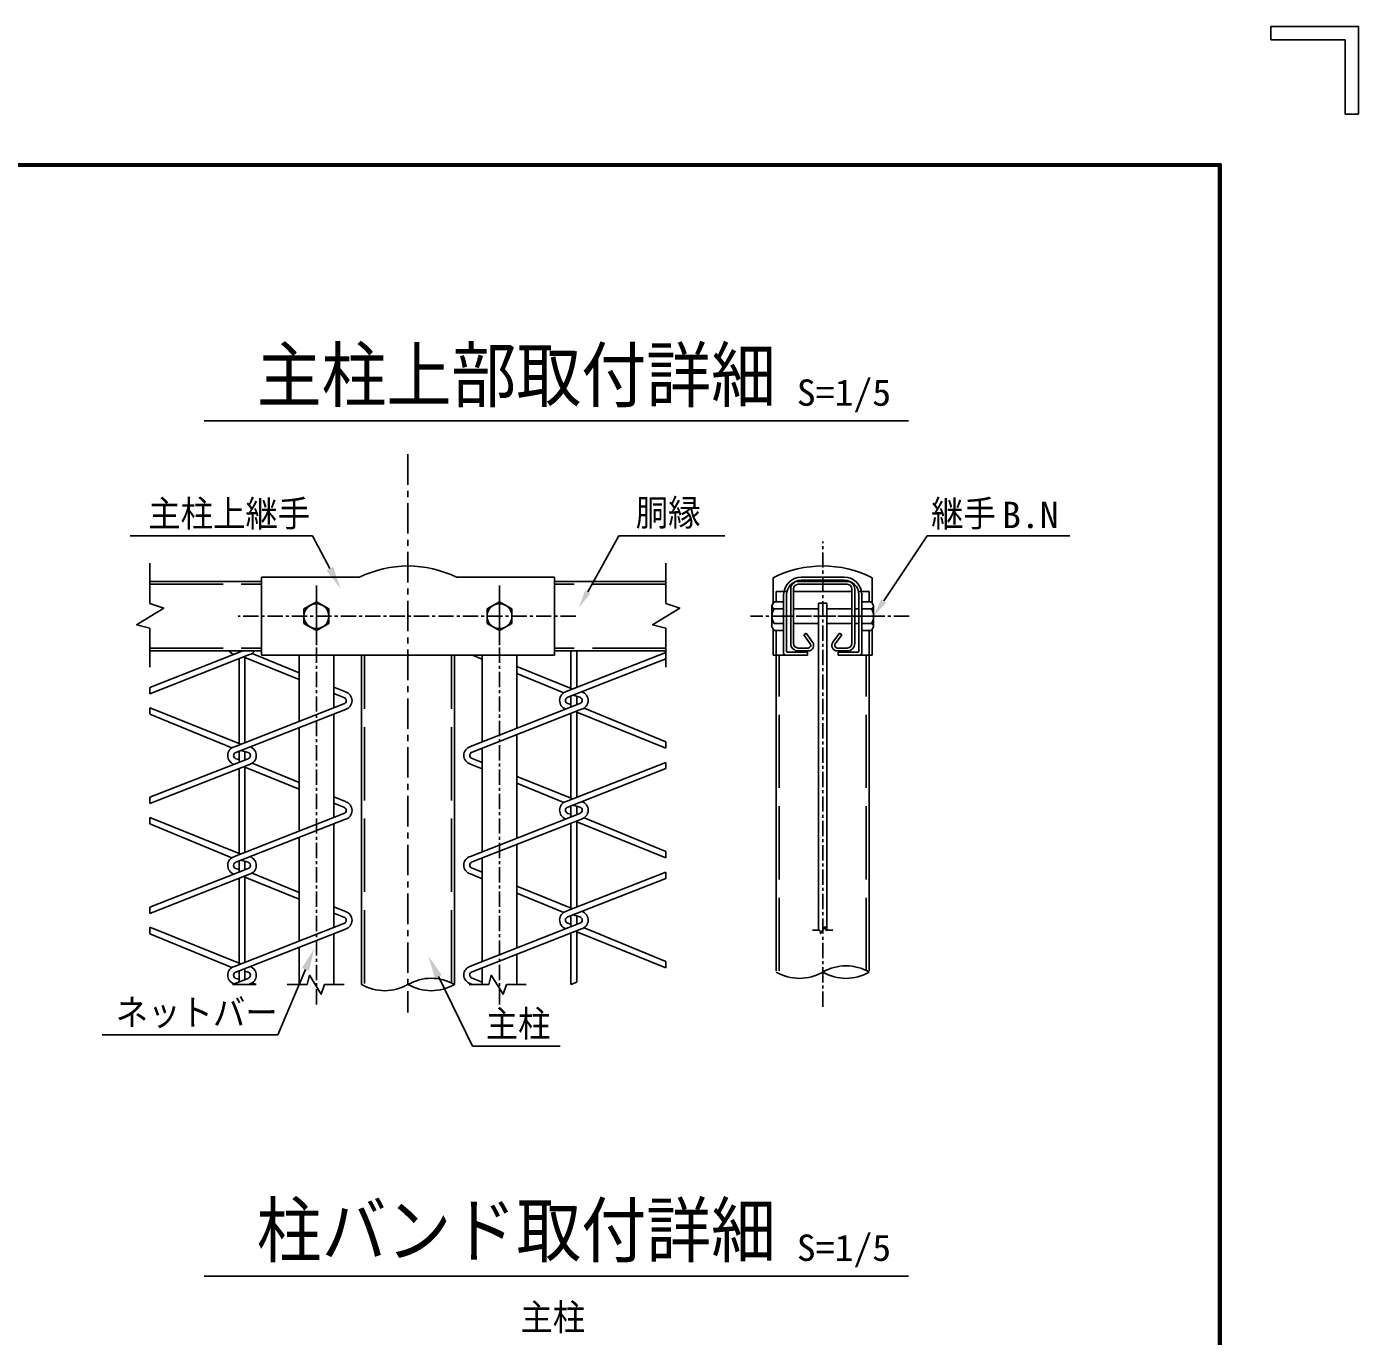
# Model space of a CAD drawing. Units: millimetres, scale not verified, with parts at other scales. Extents: x -4425 to 4425, y -3150 to 3150.
# Drawn here: x 2243 to 4425, y 1003 to 3150 of the extents above; entities that cross this region are included whole.
import ezdxf
from ezdxf.enums import TextEntityAlignment as Align

# ---------------------------------------------------------------- set-up
doc = ezdxf.new("R2010")
doc.units = ezdxf.units.MM
doc.header["$LTSCALE"] = 20
for name, pattern in [('DASHED', [7.5, 6, -1.5]), ('USER1', [2, 1.25, -0.25, 0.25, -0.25]), ('USER2', [4, 2.5, -0.5, 0.5, -0.5])]:
    doc.linetypes.add(name, pattern=pattern)
for name, color, linetype, lineweight in [('0-1_SUNPOU', 1, 'Continuous', 25), ('0-5_KOUZOU', 7, 'Continuous', 25), ('0-6_AMI', 3, 'Continuous', 25), ('0-7_BUHIN', 7, 'Continuous', 25), ('0-8_BOLT', 3, 'Continuous', 25), ('0-A_WAKU', 7, 'Continuous', 25)]:
    doc.layers.add(name, color=color, linetype=linetype, lineweight=lineweight)
doc.styles.add('ＭＳ ゴシック', font='')
doc.styles.get('ＭＳ ゴシック').set_extended_font_data('MS Gothic')

msp = doc.modelspace()

# ---------------------------------------------------------------- linework, layer by layer
at = {"layer": '0-1_SUNPOU'}
for p, q in [((2533.68, 2503.88), (3688.13, 2503.88)), ((2412.28, 2315.29), (2711.04, 2315.29)), ((2739.58, 2261.85), (2711.04, 2315.29)), ((3162.35, 2223.8), (3213.25, 2315.29)), ((3213.25, 2315.29), (3386.65, 2315.29)), ((3647.28, 2208.8), (3718.47, 2315.29)), ((3718.47, 2315.29), (3952.24, 2315.29)), ((2699.65, 1604.79), (2654.33, 1497.6)), ((2917.5, 1592.96), (2973.47, 1478.92)), ((2366.52, 1497.6), (2654.33, 1497.6)), ((2973.47, 1478.92), (3117.05, 1478.92)), ((2533.68, 1102.15), (3688.13, 1102.15))]:
    msp.add_line(p, q, dxfattribs=at)
for points in [[(2745.1, 2264.79), (2757.25, 2228.77), (2734.07, 2258.9)], [(3166.72, 2221.37), (3147.77, 2197.58), (3157.98, 2226.23)], [(3651.44, 2206.02), (3630.61, 2183.86), (3643.12, 2211.58)], [(2693.89, 1607.22), (2714.25, 1639.33), (2705.41, 1602.35)], [(2911.89, 1590.2), (2900.97, 1626.62), (2923.11, 1595.71)]]:
    msp.add_solid(points, dxfattribs=at)
at = {"layer": '0-5_KOUZOU', "color": 1, "linetype": 'USER2'}
msp.add_line((2867.61, 2449.15), (2867.61, 1534.32), dxfattribs=at)
at = {"layer": '0-5_KOUZOU', "color": 1, "linetype": 'USER1'}
for p, q in [((3547.36, 1543.48), (3547.36, 2306.46)), ((2717.61, 1547.41), (2717.61, 2221.87)), ((3017.61, 1547.41), (3017.61, 2221.87))]:
    msp.add_line(p, q, dxfattribs=at)
at = {"layer": '0-5_KOUZOU'}
for p, q in [((2444.55, 2204.86), (2444.55, 2270.95)), ((3290.18, 2204.86), (3290.18, 2270.95)), ((2444.55, 2240.86), (2627.61, 2240.86)), ((3290.18, 2240.86), (3107.61, 2240.86)), ((2444.55, 2100.54), (2444.55, 2164.16)), ((3290.18, 2100.54), (3290.18, 2164.16)), ((2444.55, 2126.86), (2627.61, 2126.86)), ((2689.11, 2011.35), (2689.11, 2120.11)), ((2746.11, 2033.72), (2746.11, 2120.11)), ((2791.41, 2120.11), (2791.41, 1580.12)), ((2943.81, 2120.11), (2943.81, 1580.12)), ((2989.11, 1977.62), (2989.11, 2120.11)), ((3046.1, 1999.98), (3046.11, 2120.11)), ((3290.18, 2126.86), (3107.61, 2126.86)), ((3471.16, 1602.24), (3471.16, 2120.11)), ((3623.56, 1602.24), (3623.56, 2120.11)), ((2746.1, 1853.71), (2746.1, 2023.46)), ((2689.12, 1831.35), (2689.11, 2001.09)), ((3046.1, 1819.98), (3046.1, 1989.72)), ((2989.12, 1797.62), (2989.11, 1967.36)), ((2746.09, 1673.71), (2746.1, 1843.46)), ((2689.12, 1651.35), (2689.12, 1821.09)), ((3046.09, 1639.98), (3046.1, 1809.72)), ((2989.13, 1617.62), (2989.12, 1787.36)), ((2746.09, 1580.09), (2746.09, 1663.45)), ((2689.13, 1580.09), (2689.12, 1641.1)), ((3046.09, 1580.09), (3046.09, 1629.72)), ((2989.13, 1580.09), (2989.13, 1607.36)), ((2669.93, 1580.09), (2702.44, 1580.09)), ((2730.93, 1580.09), (2763.17, 1580.09)), ((2967.86, 1580.09), (3000.36, 1580.09)), ((3028.85, 1580.09), (3061.09, 1580.09))]:
    msp.add_line(p, q, dxfattribs=at)
at = {"layer": '0-5_KOUZOU', "color": 1, "linetype": 'DASHED'}
for p, q in [((2444.55, 2236.06), (2627.61, 2236.06)), ((3290.18, 2236.06), (3107.61, 2236.06)), ((2444.55, 2131.66), (2627.61, 2131.66)), ((3290.18, 2131.66), (3107.61, 2131.66))]:
    msp.add_line(p, q, dxfattribs=at)
at = {"layer": '0-5_KOUZOU', "color": 3, "linetype": 'DASHED'}
for p, q in [((3471.16, 2207.38), (3471.16, 2224.38)), ((3623.56, 2207.38), (3623.56, 2224.38)), ((3471.16, 2120.11), (3471.16, 2160.34)), ((3623.56, 2120.11), (3623.56, 2160.34)), ((2796.21, 1581.95), (2796.21, 2120.11)), ((2939.01, 1581.95), (2939.01, 2120.11)), ((3475.96, 1602.24), (3475.96, 2120.11)), ((3618.76, 1602.24), (3618.76, 2120.11))]:
    msp.add_line(p, q, dxfattribs=at)
at = {"layer": '0-5_KOUZOU', "color": 3}
for p, q in [((3530.82, 1669.09), (3542.43, 1669.09)), ((3552.6, 1669.09), (3564.11, 1669.09))]:
    msp.add_line(p, q, dxfattribs=at)
at = {"layer": '0-5_KOUZOU'}
for points in [[(2444.55, 2204.86), (2467.34, 2197.14), (2422.96, 2169.66), (2444.55, 2164.16)], [(3290.18, 2204.86), (3312.96, 2197.14), (3268.58, 2169.66), (3290.18, 2164.16)], [(2730.93, 1580.09), (2725.53, 1564.14), (2706.29, 1595.21), (2702.44, 1580.09)], [(3028.85, 1580.09), (3023.45, 1564.14), (3004.21, 1595.21), (3000.36, 1580.09)]]:
    msp.add_lwpolyline(points, dxfattribs=at)
at = {"layer": '0-5_KOUZOU', "color": 3}
msp.add_lwpolyline([(3552.6, 1669.09), (3550.67, 1674.79), (3543.8, 1663.69), (3542.43, 1669.09)], dxfattribs=at)
at = {"layer": '0-5_KOUZOU'}
for centre, start, end in [((3509.26, 1666.4), 240, 300), ((3585.46, 1534.42), 60, 120), ((3585.46, 1666.4), 240, 300), ((2829.51, 1646.11), 240, 300), ((2905.71, 1514.13), 60, 120), ((2905.71, 1646.11), 240, 300)]:
    msp.add_arc(centre, 76.2, start, end, dxfattribs=at)
at = {"layer": '0-6_AMI'}
for p, q in [((2444.55, 2066.98), (2597.13, 2126.86)), ((2444.55, 2056.72), (2608.07, 2120.89)), ((2590.85, 2124.39), (2590.85, 2126.86)), ((2600.45, 1976.55), (2600.45, 2117.9)), ((2689.11, 2091.11), (2612.26, 2122.79)), ((2973.15, 2120.05), (2989.11, 2113.47)), ((3127.15, 2060.18), (3290.18, 2124.16)), ((3134.77, 2065.56), (3134.77, 2126.8)), ((3144.37, 2066.94), (3144.37, 2126.8)), ((2590.85, 1975.17), (2590.85, 2114.14)), ((2689.11, 2080.24), (2600.45, 2116.11)), ((3046.11, 2101.11), (3137.77, 2064.35)), ((3129.72, 2050.93), (3290.18, 2113.91)), ((3046.11, 2089.97), (3122.95, 2058.28)), ((2444.55, 2066.98), (2444.55, 2056.72)), ((2765.05, 2059.8), (2746.11, 2067.61)), ((2762.48, 2050.55), (2746.11, 2057.17)), ((3134.77, 2034.78), (3134.77, 2052.33)), ((3137.88, 2054.14), (3149.41, 2050.93)), ((3144.37, 2039.13), (3144.37, 2052.33)), ((2444.55, 2033.84), (2593.86, 1973.97)), ((2444.55, 2033.84), (2444.55, 2023.58)), ((2583.24, 1969.8), (2762.48, 2040.14)), ((2585.8, 1960.55), (2765.05, 2030.89)), ((2970.17, 1970.18), (3149.41, 2040.53)), ((2972.74, 1960.93), (3151.98, 2031.28)), ((3134.77, 2039.13), (3129.72, 2040.53)), ((3290.18, 1977.93), (3156.18, 2033.18)), ((2444.55, 2023.35), (2579.04, 1967.9)), ((3134.77, 1885.56), (3134.77, 2024.52)), ((3144.37, 1886.94), (3144.37, 2028.29)), ((3290.18, 1967.49), (3144.37, 2026.49)), ((3290.18, 1977.93), (3290.18, 1967.49)), ((2444.55, 1886.98), (2605.5, 1950.14)), ((2590.85, 1948.74), (2585.8, 1950.14)), ((2590.85, 1944.39), (2590.85, 1961.95)), ((2593.97, 1963.75), (2605.5, 1960.55)), ((2600.45, 1948.74), (2600.45, 1961.95)), ((2689.12, 1911.11), (2612.26, 1942.79)), ((2972.74, 1950.53), (2989.11, 1943.96)), ((3127.15, 1880.18), (3290.18, 1944.16)), ((3290.18, 1944.16), (3290.18, 1933.91)), ((2444.55, 1876.72), (2608.07, 1940.89)), ((2590.85, 1795.17), (2590.85, 1934.14)), ((2600.45, 1796.55), (2600.45, 1937.9)), ((2689.12, 1900.23), (2600.45, 1936.11)), ((2970.17, 1941.28), (2989.11, 1933.47)), ((3046.1, 1921.11), (3137.77, 1884.35)), ((3129.72, 1870.93), (3290.18, 1933.91)), ((3046.1, 1909.97), (3122.95, 1878.28)), ((2444.55, 1886.98), (2444.55, 1876.72)), ((2765.05, 1879.8), (2746.1, 1887.61)), ((2762.48, 1870.55), (2746.1, 1877.17)), ((2583.24, 1789.8), (2762.48, 1860.14)), ((2970.17, 1790.18), (3149.41, 1860.53)), ((3134.77, 1859.13), (3129.72, 1860.53)), ((3134.77, 1854.78), (3134.77, 1872.33)), ((3137.88, 1874.14), (3149.41, 1870.93)), ((3144.37, 1859.13), (3144.37, 1872.33)), ((2444.55, 1853.84), (2593.86, 1793.97)), ((2444.55, 1853.84), (2444.55, 1843.58)), ((2444.55, 1843.35), (2579.04, 1787.9)), ((2585.8, 1780.55), (2765.05, 1850.89)), ((2972.74, 1780.93), (3151.98, 1851.28)), ((3134.77, 1705.56), (3134.77, 1844.52)), ((3144.37, 1706.94), (3144.37, 1848.29)), ((3290.18, 1787.49), (3144.37, 1846.49)), ((3290.18, 1797.93), (3156.18, 1853.18)), ((3290.18, 1797.93), (3290.18, 1787.49)), ((2444.55, 1706.98), (2605.5, 1770.14)), ((2590.85, 1768.74), (2585.8, 1770.14)), ((2590.85, 1764.39), (2590.85, 1782.53)), ((2593.97, 1783.75), (2605.5, 1780.55)), ((2600.45, 1768.16), (2600.45, 1781.95)), ((2972.74, 1770.53), (2989.12, 1763.96)), ((2444.55, 1696.72), (2608.07, 1760.89)), ((2590.85, 1615.17), (2590.85, 1754.14)), ((2600.45, 1616.55), (2600.45, 1757.9)), ((2689.12, 1720.23), (2600.45, 1756.11)), ((2689.12, 1731.1), (2612.26, 1762.79)), ((2970.17, 1761.28), (2989.12, 1753.46)), ((3127.15, 1700.18), (3290.18, 1764.16)), ((3129.72, 1690.93), (3290.18, 1753.91)), ((3290.18, 1764.16), (3290.18, 1753.91)), ((3046.09, 1729.97), (3122.95, 1698.28)), ((3046.1, 1741.11), (3137.77, 1704.35)), ((2444.55, 1706.98), (2444.55, 1696.72)), ((2765.05, 1699.8), (2746.09, 1707.61)), ((2762.48, 1690.55), (2746.09, 1697.18)), ((2970.17, 1610.18), (3149.41, 1680.53)), ((3134.77, 1679.13), (3129.72, 1680.53)), ((3134.77, 1674.78), (3134.77, 1692.91)), ((3137.88, 1694.14), (3149.41, 1690.93)), ((3144.37, 1678.55), (3144.37, 1692.33)), ((2444.55, 1673.84), (2593.86, 1613.97)), ((2444.55, 1673.84), (2444.55, 1663.58)), ((2444.55, 1663.35), (2579.04, 1607.9)), ((2583.24, 1609.8), (2762.48, 1680.14)), ((2585.8, 1600.55), (2765.05, 1670.89)), ((2972.74, 1600.93), (3151.98, 1671.28)), ((3134.77, 1580.03), (3134.77, 1664.52)), ((3144.37, 1583.66), (3144.37, 1668.29)), ((3290.18, 1607.49), (3144.37, 1666.49)), ((3290.18, 1617.93), (3156.18, 1673.18)), ((3290.18, 1617.93), (3290.18, 1607.49)), ((2590.85, 1584.39), (2590.85, 1602.53)), ((2600.45, 1588.16), (2600.45, 1606.3)), ((2600.45, 1601.95), (2605.5, 1600.55)), ((2600.45, 1588.16), (2600.45, 1601.95)), ((2579.88, 1580.09), (2605.5, 1590.14)), ((2590.85, 1588.74), (2585.8, 1590.14)), ((2606.02, 1580.09), (2608.07, 1580.89)), ((2618.82, 1580.09), (2612.26, 1582.79)), ((2970.17, 1581.28), (2973.2, 1580.03)), ((2972.74, 1590.53), (2989.13, 1583.96)), ((3144.37, 1583.66), (3134.77, 1580.03))]:
    msp.add_line(p, q, dxfattribs=at)
msp.add_lwpolyline([(2579.88, 1580.09), (2606.02, 1580.09), (2618.82, 1580.09)], dxfattribs=at)
for centre, radius, start, end in [((2587.25, 2135.34), 15, 214.45747, 251.53809), ((2604.05, 2135.34), 15, 285.52411, 325.54253), ((2761.03, 2045.34), 15, 285.52411, 74.47589), ((3131.17, 2045.73), 15, 105.52411, 251.53809), ((3147.97, 2045.73), 15, 285.52411, 71.5381), ((2761.03, 2045.34), 5.4, 285.52411, 74.47589), ((3131.17, 2045.73), 5.4, 105.52411, 254.47589), ((3147.97, 2045.73), 5.4, 285.52411, 74.47589), ((2587.25, 1955.34), 15, 105.52411, 251.53809), ((2604.05, 1955.34), 15, 285.52411, 71.5381), ((2974.19, 1955.73), 15, 105.52411, 254.47589), ((2587.25, 1955.34), 5.4, 105.52411, 254.47589), ((2604.05, 1955.34), 5.4, 285.52411, 74.47589), ((2974.19, 1955.73), 5.4, 105.52411, 254.47589), ((2761.03, 1865.34), 15, 285.52411, 74.47589), ((3131.17, 1865.73), 15, 105.52411, 251.53809), ((3147.97, 1865.73), 15, 285.52411, 71.5381), ((2761.03, 1865.34), 5.4, 285.52411, 74.47589), ((3131.17, 1865.73), 5.4, 105.52411, 254.47589), ((3147.97, 1865.73), 5.4, 285.52411, 74.47589), ((2587.25, 1775.34), 15, 105.52411, 251.53809), ((2974.19, 1775.73), 15, 105.52411, 254.47589), ((2587.25, 1775.34), 5.4, 105.52411, 254.47589), ((2604.05, 1775.34), 5.4, 285.52411, 74.47589), ((2604.05, 1775.34), 15, 285.52411, 71.5381), ((2974.19, 1775.73), 5.4, 105.52411, 254.47589), ((2761.03, 1685.34), 5.4, 285.52411, 74.47589), ((2761.03, 1685.34), 15, 285.52411, 74.47589), ((3131.17, 1685.73), 15, 105.52411, 251.53809), ((3131.17, 1685.73), 5.4, 105.52411, 254.47589), ((3147.97, 1685.73), 5.4, 285.52411, 74.47589), ((3147.97, 1685.73), 15, 285.52411, 71.5381), ((2587.25, 1595.34), 15, 105.52411, 251.53809), ((2587.25, 1595.34), 5.4, 105.52411, 254.47589), ((2604.05, 1595.34), 5.4, 285.52411, 74.47589), ((2604.05, 1595.34), 15, 285.52411, 71.5381), ((2974.19, 1595.73), 15, 105.52411, 254.47589), ((2974.19, 1595.73), 5.4, 105.52411, 254.47589)]:
    msp.add_arc(centre, radius, start, end, dxfattribs=at)
at = {"layer": '0-7_BUHIN'}
for p, q in [((2627.61, 2247.61), (2788.11, 2247.61)), ((2627.61, 2247.61), (2627.61, 2120.11)), ((3107.61, 2247.61), (2947.11, 2247.61)), ((3107.61, 2247.61), (3107.61, 2120.11)), ((3466.36, 2246.86), (3466.36, 2205.4)), ((3582.61, 2247.61), (3512.11, 2247.61)), ((3582.61, 2242.81), (3512.11, 2242.81)), ((3628.36, 2246.86), (3628.36, 2205.4)), ((3483.31, 2218.81), (3483.31, 2123.11)), ((3488.11, 2218.81), (3488.11, 2126.41)), ((3606.61, 2218.81), (3606.61, 2126.41)), ((3611.41, 2218.81), (3611.41, 2123.11)), ((3466.36, 2162.32), (3466.36, 2120.11)), ((3628.36, 2162.32), (3628.36, 2120.11)), ((3107.61, 2120.11), (2627.61, 2120.11)), ((3522.31, 2120.11), (3466.36, 2120.11)), ((3572.41, 2124.91), (3572.41, 2120.11)), ((3605.11, 2124.91), (3572.41, 2124.91)), ((3572.41, 2120.11), (3628.36, 2120.11))]:
    msp.add_line(p, q, dxfattribs=at)
at = {"layer": '0-7_BUHIN', "color": 1, "linetype": 'USER1'}
for p, q in [((2717.61, 2234.34), (2717.61, 2136.28)), ((3017.61, 2234.34), (3017.61, 2136.28)), ((3142.47, 2183.86), (2589.58, 2183.86)), ((3688.95, 2183.86), (3428.87, 2183.86)), ((3473.86, 2183.86), (3497.49, 2183.86)), ((3473.86, 2183.86), (3497.49, 2183.86)), ((3620.86, 2183.86), (3597.23, 2183.86))]:
    msp.add_line(p, q, dxfattribs=at)
at = {"layer": '0-7_BUHIN', "color": 3}
for p, q in [((3494.86, 2228.56), (3494.86, 2139.16)), ((3499.66, 2228.56), (3499.66, 2139.16)), ((3587.56, 2240.86), (3507.16, 2240.86)), ((3587.56, 2236.06), (3507.16, 2236.06)), ((3595.06, 2228.56), (3595.06, 2139.16)), ((3599.86, 2228.56), (3599.86, 2139.16)), ((3595.06, 2224.38), (3499.66, 2224.38)), ((3540.61, 1669.09), (3540.61, 2205.43)), ((3554.11, 2205.43), (3540.61, 2205.43)), ((3554.11, 1669.09), (3554.11, 2205.43)), ((3516.23, 2153.15), (3520.13, 2155.95)), ((3516.23, 2153.15), (3526.9, 2138.31)), ((3520.13, 2155.95), (3530.79, 2141.11)), ((3574.58, 2155.95), (3563.92, 2141.11)), ((3578.48, 2153.15), (3567.82, 2138.31)), ((3578.48, 2153.15), (3574.58, 2155.95)), ((3523.49, 2131.66), (3507.16, 2131.66)), ((3523.49, 2126.86), (3507.16, 2126.86)), ((3587.56, 2131.66), (3571.23, 2131.66)), ((3571.23, 2126.86), (3587.56, 2126.86))]:
    msp.add_line(p, q, dxfattribs=at)
at = {"layer": '0-7_BUHIN', "color": 3, "linetype": 'DASHED'}
for p, q in [((3488.11, 2224.38), (3471.16, 2224.38)), ((3623.56, 2224.38), (3606.61, 2224.38))]:
    msp.add_line(p, q, dxfattribs=at)
at = {"layer": '0-7_BUHIN'}
msp.add_lwpolyline([(3489.61, 2124.91), (3522.31, 2124.91), (3522.31, 2120.11)], dxfattribs=at)
for centre, radius, start, end in [((2867.61, 2086.12), 180, 63.78973, 116.21027), ((3547.36, 2086.12), 180, 63.25632, 116.74368), ((3512.11, 2218.81), 28.8, 90, 180), ((3512.11, 2218.81), 24, 90, 180), ((3582.61, 2218.81), 28.8, 0, 90), ((3582.61, 2218.81), 24, 0, 90), ((3486.31, 2123.11), 3, 180, 270), ((3489.61, 2126.41), 1.5, 180, 270), ((3605.11, 2126.41), 1.5, 270, 0), ((3608.41, 2123.11), 3, 270, 0)]:
    msp.add_arc(centre, radius, start, end, dxfattribs=at)
at = {"layer": '0-7_BUHIN', "color": 3}
for centre, radius, start, end in [((3507.16, 2228.56), 12.3, 90, 180), ((3507.16, 2228.56), 7.5, 90, 180), ((3587.56, 2228.56), 12.3, 0, 90), ((3587.56, 2228.56), 7.5, 0, 90), ((3507.16, 2139.16), 12.3, 180, 270), ((3507.16, 2139.16), 7.5, 180, 270), ((3523.49, 2135.86), 9, 270, 35.69193), ((3571.23, 2135.86), 9, 144.30807, 270), ((3587.56, 2139.16), 7.5, 270, 0), ((3587.56, 2139.16), 12.3, 270, 0), ((3523.49, 2135.86), 4.2, 270, 35.69193), ((3571.23, 2135.86), 4.2, 144.30807, 270)]:
    msp.add_arc(centre, radius, start, end, dxfattribs=at)
at = {"layer": '0-8_BOLT'}
for p, q in [((3464.11, 2201.5), (3467.5, 2207.38)), ((3467.5, 2207.38), (3483.31, 2207.38)), ((3606.61, 2209.06), (3606.61, 2158.66)), ((3611.41, 2209.06), (3611.41, 2158.66)), ((3464.11, 2201.5), (3464.11, 2166.22)), ((3467.5, 2195.86), (3483.31, 2195.86)), ((3540.61, 2195.86), (3499.66, 2195.86)), ((3595.06, 2195.86), (3554.11, 2195.86)), ((3606.61, 2195.86), (3599.86, 2195.86)), ((3627.21, 2195.86), (3611.41, 2195.86)), ((3630.61, 2201.5), (3630.61, 2166.22)), ((3464.11, 2166.22), (3467.5, 2160.34)), ((3467.5, 2171.86), (3483.31, 2171.86)), ((3540.61, 2171.86), (3499.66, 2171.86)), ((3595.06, 2171.86), (3554.11, 2171.86)), ((3606.61, 2171.86), (3599.86, 2171.86)), ((3627.21, 2171.86), (3611.41, 2171.86)), ((3467.5, 2160.34), (3483.31, 2160.34))]:
    msp.add_line(p, q, dxfattribs=at)
at = {"layer": '0-8_BOLT', "color": 1, "linetype": 'USER1'}
msp.add_line((3637.23, 2183.86), (3531.19, 2183.86), dxfattribs=at)
at = {"layer": '0-8_BOLT'}
for points in [[(2717.61, 2160.34), (2697.24, 2172.1), (2697.24, 2195.62), (2717.61, 2207.38), (2737.98, 2195.62), (2737.98, 2172.1)], [(3017.61, 2160.34), (3037.98, 2172.1), (3037.98, 2195.62), (3017.61, 2207.38), (2997.24, 2195.62), (2997.24, 2172.1)]]:
    msp.add_lwpolyline(points, close=True, dxfattribs=at)
for points in [[(3630.61, 2201.5), (3627.21, 2207.38), (3611.41, 2207.38)], [(3630.61, 2166.22), (3627.21, 2160.34), (3611.41, 2160.34)]]:
    msp.add_lwpolyline(points, dxfattribs=at)
for centre in [(2717.61, 2183.86), (3017.61, 2183.86)]:
    msp.add_circle(centre, 20.4, dxfattribs=at)
for centre, radius, start, end in [((3469.98, 2201.19), 5.88, 177.032, 245.05701), ((3487.01, 2183.86), 22.91, 148.40741, 211.59259), ((3624.73, 2201.19), 5.88, 294.94299, 2.968), ((3607.7, 2183.86), 22.91, 328.40741, 31.59259), ((3469.98, 2166.52), 5.88, 177.032, 182.968), ((3624.73, 2166.52), 5.88, 357.032, 65.05701)]:
    msp.add_arc(centre, radius, start, end, dxfattribs=at)
at = {"layer": '0-A_WAKU'}
for p, q in [((4281.87, 3150.24), (4425.12, 3150.24)), ((4403.63, 3006.99), (4403.63, 3128.75)), ((-4047.88, 2923.24), (4198.12, 2923.24))]:
    msp.add_line(p, q, dxfattribs=at)
for points in [[(4403.63, 3128.75), (4281.87, 3128.75), (4281.87, 3150.24)], [(4425.12, 3150.24), (4425.12, 3006.99), (4403.63, 3006.99)], [(4198.12, 2923.24), (4198.12, -2922.76), (-4047.88, -2922.76)], [(4196.12, 2921.24), (4196.12, -2920.76), (-4045.88, -2920.76)], [(-4045.88, -2920.76), (-4045.88, 2921.24), (4196.12, 2921.24)]]:
    msp.add_lwpolyline(points, dxfattribs=at)
msp.add_lwpolyline([(-4049.88, 2925.24), (4200.12, 2925.24), (4200.12, -2924.76), (-4049.88, -2924.76)], close=True, dxfattribs=at)

# ---------------------------------------------------------------- texts
at = {"layer": '0-1_SUNPOU', "color": 3, "style": 'ＭＳ ゴシック'}
for s, width, p in [('S=1/5', 1.05, (3504.91, 2515.74)), ('主柱上継手', 0.9, (2441.99, 2317.46)), ('胴縁', 0.9, (3240.94, 2318.99)), ('継手', 0.9, (3724.96, 2317.46)), ('B.N', 1.05, (3841.25, 2315.26)), ('ネットバー', 0.9, (2388.63, 1499.77)), ('主柱', 0.9, (2995.01, 1481.1)), ('S=1/5', 1.05, (3504.91, 1114.01)), ('主柱', 0.9, (3051.88, 1000.23))]:
    msp.add_text(s, height=43.26, dxfattribs=dict(at, width=width)).set_placement(p, align=Align.BOTTOM_LEFT)
at = {"layer": '0-5_KOUZOU', "style": 'ＭＳ ゴシック', "width": 0.9}
for s, p in [('主柱上部取付詳細', (2619.71, 2509.89)), ('柱バンド取付詳細', (2619.71, 1108.15))]:
    msp.add_text(s, height=86.66, dxfattribs=at).set_placement(p, align=Align.BOTTOM_LEFT)

doc.saveas('drawing.dxf')
